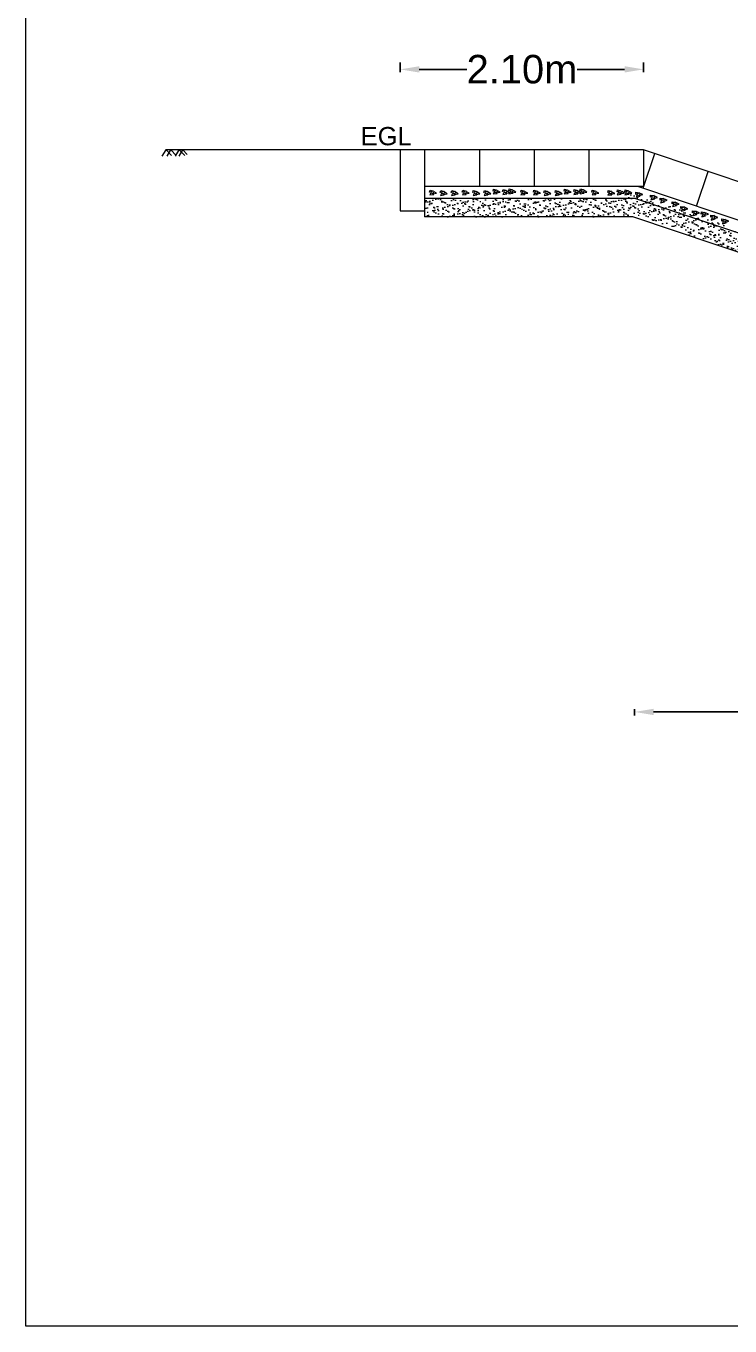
# Model space of a CAD drawing. Header units: inches. Extents: x 15 to 141071, y -30183 to 14738.
# Drawn here: x 69816.9 to 69853.9, y -8833.8 to -8765.4 of the extents above; entities that cross this region are included whole.
import ezdxf

# ---------------------------------------------------------------- set-up
doc = ezdxf.new("R2010")
doc.units = ezdxf.units.IN
doc.header["$MEASUREMENT"] = 0
doc.header["$PDMODE"] = 3
doc.layers.add('LINE', color=7, linetype='Continuous')
doc.layers.add('Long Section Labels', color=7, linetype='Continuous', lineweight=9)
doc.styles.add('dim', font='isocp.shx')
doc.styles.get("Standard").update_dxf_attribs({"font": 'arial.ttf'})
doc.dimstyles.get("Standard").update_dxf_attribs({"dimtxt": 0.18, "dimasz": 0.18, "dimexe": 0.18, "dimexo": 0.0625, "dimgap": 0.09, "dimtad": 0, "dimtih": 1, "dimtoh": 1, "dimdec": 4, "dimzin": 0, "dimdsep": 46, "dimtxsty": 'Standard', "dimcen": 0.09, "dimadec": 0, "dimazin": 0, "dimtfac": 1, "dimtdec": 4, "dimtofl": 0, "dimtmove": 0, "dimatfit": 3, "dimfxl": 1, "dimtolj": 1, "dimtzin": 0, "dimarcsym": 0})
doc.dimstyles.new('STANDARD$0', dxfattribs={"dimscale": 0, "dimtxt": 8, "dimasz": 8, "dimexe": 4, "dimexo": 0, "dimgap": 2, "dimtad": 1, "dimdec": 0, "dimzin": 0, "dimdsep": 46, "dimtxsty": 'dim', "dimblk": 'DOTSMALL', "dimcen": 1, "dimclrd": 6, "dimclre": 6, "dimclrt": 256, "dimadec": 0, "dimazin": 0, "dimtfac": 1, "dimtdec": 0, "dimtix": 1, "dimtofl": 0, "dimtmove": 1, "dimatfit": 3, "dimldrblk": 'DOTSMALL', "dimfxl": 6, "dimtolj": 1, "dimtzin": 0, "dimarcsym": 0})
pattern_1 = [(45.5, (66876.55673, -13468.97275), (-0.067166206, 0.38593879), [0, -0.308864, 0, -0.34544, 0, -0.3302]), (15.5, (66876.55673, -13468.97275), (0.276308625, 0.617928446), [0, -0.166624, 0, -0.278384, 0, -0.10668]), (335.5, (66876.30923, -13469.00753), (0.626475576, 0.089206447), [0, -0.1016, 0, -0.36576, 0, -0.47752]), (325.5, (66876.3092, -13469.00753), (0.580079847, 0.26162105), [0, -0.0508, 0, -0.239776, 0, -0.27432])]

# ---------------------------------------------------------------- blocks, each defined once
blk = doc.blocks.new('*D189')
at = {"layer": 'Defpoints', "color": 0, "linetype": 'ByBlock', "ltscale": 0.5, "transparency": 16777216}
for p in [(69848.886, -8775.512), (69895.565, -8792.827), (69848.886, -8801.51)]:
    blk.add_point(p, dxfattribs=at)
at = {"layer": 'LINE', "color": 0, "lineweight": -2, "ltscale": 0.5, "transparency": 16777216}
for p, q in [((69848.886, -8801.36), (69848.886, -8801.69)), ((69849.886, -8801.51), (69871.658, -8801.51)), ((69894.565, -8801.51), (69872.775, -8801.51)), ((69895.565, -8801.36), (69895.565, -8801.69))]:
    blk.add_line(p, q, dxfattribs=at)
at = {"layer": 'LINE', "color": 0, "linetype": 'ByBlock', "ltscale": 0.5, "transparency": 16777216}
for points in [[(69849.886, -8801.344), (69849.886, -8801.677), (69848.886, -8801.51)], [(69894.565, -8801.344), (69894.565, -8801.677), (69895.565, -8801.51)]]:
    blk.add_solid(points, dxfattribs=at)
at = {"layer": 'LINE', "color": 0, "linetype": 'ByBlock', "lineweight": 20, "ltscale": 0.5, "transparency": 16777216, "insert": (69872.216, -8801.51), "char_height": 0.85, "attachment_point": 5}
blk.add_mtext('\\A1;{\\H1.765x;L}', dxfattribs=at)
blk = doc.blocks.new('*D206')
at = {"layer": 'Defpoints', "color": 0, "linetype": 'ByBlock', "ltscale": 0.5, "transparency": 16777216}
for p in [(69849.357, -8767.72), (69836.557, -8771.957), (69849.357, -8771.992)]:
    blk.add_point(p, dxfattribs=at)
at = {"layer": 'LINE', "color": 0, "lineweight": -2, "ltscale": 0.5, "transparency": 16777216}
for p, q in [((69836.557, -8767.87), (69836.557, -8767.356)), ((69849.357, -8767.87), (69849.357, -8767.356)), ((69837.557, -8767.72), (69840.053, -8767.72)), ((69848.357, -8767.72), (69845.861, -8767.72))]:
    blk.add_line(p, q, dxfattribs=at)
at = {"layer": 'LINE', "color": 0, "linetype": 'ByBlock', "ltscale": 0.5, "transparency": 16777216}
for points in [[(69837.557, -8767.554), (69837.557, -8767.887), (69836.557, -8767.72)], [(69848.357, -8767.554), (69848.357, -8767.887), (69849.357, -8767.72)]]:
    blk.add_solid(points, dxfattribs=at)
at = {"layer": 'LINE', "color": 0, "linetype": 'ByBlock', "lineweight": 20, "ltscale": 0.5, "transparency": 16777216, "insert": (69842.957, -8767.72), "char_height": 0.85, "attachment_point": 5}
blk.add_mtext('\\A1;{\\H1.765x;2.10m}', dxfattribs=at)

msp = doc.modelspace()

# ---------------------------------------------------------------- hatches: boundary and pattern name
at = {"linetype": 'Continuous', "lineweight": 20, "ltscale": 0.5}
h = msp.add_hatch(dxfattribs=at)
h.set_pattern_fill('AR-SAND', color=0, scale=0.008, angle=8, style=0)
h.set_pattern_definition(pattern_1)
h.paths.add_polyline_path([(69847.849653, -8774.996332), (69850.985889, -8776.049663), (69851.772064, -8775.301009), (69848.641819, -8774.24969)])
h.paths.add_polyline_path([(69848.534083, -8776.093313), (69848.308456, -8774.487894), (69848.910613, -8774.403266), (69849.13624, -8776.008686)], flags=25)
h = msp.add_hatch(dxfattribs=at)
h.set_pattern_fill('AR-SAND', color=0, scale=0.008, angle=8, style=0)
h.set_pattern_definition(pattern_1)
h.paths.add_polyline_path([(69837.837155, -8774.516568), (69837.837155, -8775.476568), (69848.792439, -8775.480129), (69848.792439, -8774.516568)])
h = msp.add_hatch(dxfattribs=at)
h.set_pattern_fill('AR-SAND', color=0, scale=0.008, angle=8, style=0)
h.set_pattern_definition(pattern_1)
h.paths.add_polyline_path([(69849.787178, -8775.613478), (69852.923415, -8776.666809), (69853.70959, -8775.918154), (69850.579344, -8774.866836)])
h.paths.add_polyline_path([(69850.471608, -8776.710459), (69850.245981, -8775.10504), (69850.848138, -8775.020412), (69851.073765, -8776.625832)], flags=25)
h = msp.add_hatch(dxfattribs=at)
h.set_pattern_fill('AR-SAND', color=0, scale=0.008, angle=8, style=0)
h.set_pattern_definition(pattern_1)
h.paths.add_polyline_path([(69851.590904, -8776.378007), (69854.72714, -8777.431338), (69855.513315, -8776.682683), (69852.38307, -8775.631365)])
h.paths.add_polyline_path([(69852.275334, -8777.474988), (69852.049707, -8775.869569), (69852.651864, -8775.784941), (69852.877491, -8777.390361)], flags=25)

# ---------------------------------------------------------------- linework, layer by layer
at = {"linetype": 'ByBlock', "lineweight": 20, "ltscale": 0.5}
for q in [(69824.225034, -8771.956568), (69836.557155, -8775.156568)]:
    msp.add_line((69836.557155, -8771.956568), q, dxfattribs=at)
at = {"color": 0, "linetype": 'Continuous', "lineweight": 20, "ltscale": 0.5}
for p, q in [((69837.837155, -8771.956568), (69836.557155, -8771.956568)), ((69849.357155, -8771.956568), (69837.837155, -8771.956568)), ((69837.837155, -8771.956568), (69837.837155, -8773.876568)), ((69837.837155, -8771.956568), (69837.837155, -8775.476568)), ((69840.717155, -8771.956568), (69840.717155, -8773.876568)), ((69843.597155, -8771.956568), (69843.597155, -8773.876568)), ((69846.477155, -8771.956568), (69846.477155, -8773.876568)), ((69849.329483, -8773.97267), (69849.940774, -8772.152581)), ((69857.135522, -8774.568997), (69849.357155, -8771.956568)), ((69849.357155, -8771.9917), (69849.357155, -8773.880129)), ((69852.145573, -8774.918477), (69852.756865, -8773.098388)), ((69849.346552, -8773.876568), (69837.837155, -8773.876568)), ((69838.098939, -8774.176535), (69838.12127, -8774.06601)), ((69838.299599, -8774.117101), (69838.098939, -8774.176535)), ((69838.17066, -8774.214518), (69838.106049, -8774.322658)), ((69838.106049, -8774.322658), (69838.311585, -8774.293179)), ((69838.12127, -8774.06601), (69838.299599, -8774.117101)), ((69838.311585, -8774.293179), (69838.173099, -8774.210436)), ((69838.326845, -8774.157042), (69838.262234, -8774.265182)), ((69838.262234, -8774.265182), (69838.46777, -8774.235703)), ((69838.46777, -8774.235703), (69838.329284, -8774.15296)), ((69838.657547, -8774.204165), (69838.679878, -8774.09364)), ((69838.858207, -8774.144731), (69838.657547, -8774.204165)), ((69838.729268, -8774.242148), (69838.664657, -8774.350288)), ((69838.679878, -8774.09364), (69838.858207, -8774.144731)), ((69838.870193, -8774.320809), (69838.731707, -8774.238066)), ((69838.885453, -8774.184672), (69838.820842, -8774.292812)), ((69838.820842, -8774.292812), (69839.026378, -8774.263333)), ((69839.026378, -8774.263333), (69838.887892, -8774.18059)), ((69839.238265, -8774.204165), (69839.260595, -8774.09364)), ((69839.438924, -8774.144731), (69839.238265, -8774.204165)), ((69839.309986, -8774.242148), (69839.245374, -8774.350288)), ((69839.260595, -8774.09364), (69839.438924, -8774.144731)), ((69839.450911, -8774.320809), (69839.312424, -8774.238066)), ((69839.466171, -8774.184672), (69839.401559, -8774.292812)), ((69839.401559, -8774.292812), (69839.607096, -8774.263333)), ((69839.607096, -8774.263333), (69839.468609, -8774.18059)), ((69839.816141, -8774.176535), (69839.838472, -8774.06601)), ((69840.0168, -8774.117101), (69839.816141, -8774.176535)), ((69839.887862, -8774.214518), (69839.823251, -8774.322658)), ((69839.823251, -8774.322658), (69840.028787, -8774.293179)), ((69839.838472, -8774.06601), (69840.0168, -8774.117101)), ((69840.028787, -8774.293179), (69839.890301, -8774.210436)), ((69840.044047, -8774.157042), (69839.979436, -8774.265182)), ((69839.979436, -8774.265182), (69840.184972, -8774.235703)), ((69840.184972, -8774.235703), (69840.046486, -8774.15296)), ((69840.374749, -8774.204165), (69840.397079, -8774.09364)), ((69840.575408, -8774.144731), (69840.374749, -8774.204165)), ((69840.44647, -8774.242148), (69840.381859, -8774.350288)), ((69840.397079, -8774.09364), (69840.575408, -8774.144731)), ((69840.587395, -8774.320809), (69840.448909, -8774.238066)), ((69840.602655, -8774.184672), (69840.538044, -8774.292812)), ((69840.538044, -8774.292812), (69840.74358, -8774.263333)), ((69840.74358, -8774.263333), (69840.605094, -8774.18059)), ((69840.955467, -8774.204165), (69840.977797, -8774.09364)), ((69841.156126, -8774.144731), (69840.955467, -8774.204165)), ((69841.027187, -8774.242148), (69840.962576, -8774.350288)), ((69840.977797, -8774.09364), (69841.156126, -8774.144731)), ((69841.168112, -8774.320809), (69841.029626, -8774.238066)), ((69841.183372, -8774.184672), (69841.118761, -8774.292812)), ((69841.118761, -8774.292812), (69841.324297, -8774.263333)), ((69841.324297, -8774.263333), (69841.185811, -8774.18059)), ((69841.43666, -8774.126792), (69841.45899, -8774.016267)), ((69841.637319, -8774.067358), (69841.43666, -8774.126792)), ((69841.50838, -8774.164775), (69841.443769, -8774.272914)), ((69841.443769, -8774.272914), (69841.649305, -8774.243436)), ((69841.45899, -8774.016267), (69841.637319, -8774.067358)), ((69841.649305, -8774.243436), (69841.510819, -8774.160693)), ((69841.664565, -8774.107299), (69841.599954, -8774.215438)), ((69841.599954, -8774.215438), (69841.80549, -8774.18596)), ((69841.80549, -8774.18596), (69841.667004, -8774.103217)), ((69841.939941, -8774.148896), (69841.962272, -8774.038371)), ((69842.140601, -8774.089462), (69841.939941, -8774.148896)), ((69842.011662, -8774.186879), (69841.947051, -8774.295018)), ((69841.947051, -8774.295018), (69842.152587, -8774.26554)), ((69841.962272, -8774.038371), (69842.140601, -8774.089462)), ((69842.152587, -8774.26554), (69842.014101, -8774.182797)), ((69842.167847, -8774.129403), (69842.103236, -8774.237542)), ((69842.103236, -8774.237542), (69842.308772, -8774.208064)), ((69842.308772, -8774.208064), (69842.170286, -8774.125321)), ((69842.266262, -8774.11574), (69842.288593, -8774.005215)), ((69842.466922, -8774.056306), (69842.266262, -8774.11574)), ((69842.337983, -8774.153723), (69842.273372, -8774.261862)), ((69842.273372, -8774.261862), (69842.478908, -8774.232384)), ((69842.288593, -8774.005215), (69842.466922, -8774.056306)), ((69842.478908, -8774.232384), (69842.340422, -8774.149641)), ((69842.494168, -8774.096247), (69842.429557, -8774.204386)), ((69842.429557, -8774.204386), (69842.635093, -8774.174908)), ((69842.635093, -8774.174908), (69842.496607, -8774.092165)), ((69842.896774, -8774.176535), (69842.919104, -8774.06601)), ((69843.097433, -8774.117101), (69842.896774, -8774.176535)), ((69842.968494, -8774.214518), (69842.903883, -8774.322658)), ((69842.903883, -8774.322658), (69843.109419, -8774.293179)), ((69842.919104, -8774.06601), (69843.097433, -8774.117101)), ((69843.109419, -8774.293179), (69842.970933, -8774.210436)), ((69843.124679, -8774.157042), (69843.060068, -8774.265182)), ((69843.060068, -8774.265182), (69843.265604, -8774.235703)), ((69843.265604, -8774.235703), (69843.127118, -8774.15296)), ((69843.556055, -8774.176535), (69843.578385, -8774.06601)), ((69843.756714, -8774.117101), (69843.556055, -8774.176535)), ((69843.627775, -8774.214518), (69843.563164, -8774.322658)), ((69843.563164, -8774.322658), (69843.7687, -8774.293179)), ((69843.578385, -8774.06601), (69843.756714, -8774.117101)), ((69843.7687, -8774.293179), (69843.630214, -8774.210436)), ((69843.78396, -8774.157042), (69843.719349, -8774.265182)), ((69843.719349, -8774.265182), (69843.924885, -8774.235703)), ((69843.924885, -8774.235703), (69843.786399, -8774.15296)), ((69844.114663, -8774.204165), (69844.136993, -8774.09364)), ((69844.315322, -8774.144731), (69844.114663, -8774.204165)), ((69844.186383, -8774.242148), (69844.121772, -8774.350288)), ((69844.136993, -8774.09364), (69844.315322, -8774.144731)), ((69844.327308, -8774.320809), (69844.188822, -8774.238066)), ((69844.342568, -8774.184672), (69844.277957, -8774.292812)), ((69844.277957, -8774.292812), (69844.483493, -8774.263333)), ((69844.483493, -8774.263333), (69844.345007, -8774.18059)), ((69844.69538, -8774.204165), (69844.717711, -8774.09364)), ((69844.896039, -8774.144731), (69844.69538, -8774.204165)), ((69844.767101, -8774.242148), (69844.70249, -8774.350288)), ((69844.717711, -8774.09364), (69844.896039, -8774.144731)), ((69844.908026, -8774.320809), (69844.76954, -8774.238066)), ((69844.923286, -8774.184672), (69844.858675, -8774.292812)), ((69844.858675, -8774.292812), (69845.064211, -8774.263333)), ((69845.064211, -8774.263333), (69844.925725, -8774.18059)), ((69845.176573, -8774.126792), (69845.198903, -8774.016267)), ((69845.377232, -8774.067358), (69845.176573, -8774.126792)), ((69845.248294, -8774.164775), (69845.183683, -8774.272914)), ((69845.183683, -8774.272914), (69845.389219, -8774.243436)), ((69845.198903, -8774.016267), (69845.377232, -8774.067358)), ((69845.389219, -8774.243436), (69845.250733, -8774.160693)), ((69845.404479, -8774.107299), (69845.339868, -8774.215438)), ((69845.339868, -8774.215438), (69845.545404, -8774.18596)), ((69845.545404, -8774.18596), (69845.406918, -8774.103217)), ((69845.679855, -8774.148896), (69845.702185, -8774.038371)), ((69845.880514, -8774.089462), (69845.679855, -8774.148896)), ((69845.751575, -8774.186879), (69845.686964, -8774.295018)), ((69845.686964, -8774.295018), (69845.8925, -8774.26554)), ((69845.702185, -8774.038371), (69845.880514, -8774.089462)), ((69845.8925, -8774.26554), (69845.754014, -8774.182797)), ((69845.90776, -8774.129403), (69845.843149, -8774.237542)), ((69845.843149, -8774.237542), (69846.048685, -8774.208064)), ((69846.048685, -8774.208064), (69845.910199, -8774.125321)), ((69846.006176, -8774.11574), (69846.028506, -8774.005215)), ((69846.206835, -8774.056306), (69846.006176, -8774.11574)), ((69846.077896, -8774.153723), (69846.013285, -8774.261862)), ((69846.013285, -8774.261862), (69846.218821, -8774.232384)), ((69846.028506, -8774.005215), (69846.206835, -8774.056306)), ((69846.218821, -8774.232384), (69846.080335, -8774.149641)), ((69846.234081, -8774.096247), (69846.16947, -8774.204386)), ((69846.16947, -8774.204386), (69846.375006, -8774.174908)), ((69846.375006, -8774.174908), (69846.23652, -8774.092165)), ((69846.636687, -8774.176535), (69846.659017, -8774.06601)), ((69846.837346, -8774.117101), (69846.636687, -8774.176535)), ((69846.708408, -8774.214518), (69846.643796, -8774.322658)), ((69846.643796, -8774.322658), (69846.849333, -8774.293179)), ((69846.659017, -8774.06601), (69846.837346, -8774.117101)), ((69846.849333, -8774.293179), (69846.710847, -8774.210436)), ((69846.864593, -8774.157042), (69846.799981, -8774.265182)), ((69846.799981, -8774.265182), (69847.005518, -8774.235703)), ((69847.005518, -8774.235703), (69846.867032, -8774.15296)), ((69847.471822, -8774.193113), (69847.494153, -8774.082588)), ((69847.672482, -8774.133679), (69847.471822, -8774.193113)), ((69847.543543, -8774.231096), (69847.478932, -8774.339236)), ((69847.478932, -8774.339236), (69847.684468, -8774.309757)), ((69847.494153, -8774.082588), (69847.672482, -8774.133679)), ((69847.684468, -8774.309757), (69847.545982, -8774.227014)), ((69847.699728, -8774.17362), (69847.635117, -8774.28176)), ((69847.635117, -8774.28176), (69847.840653, -8774.252281)), ((69847.840653, -8774.252281), (69847.702167, -8774.169538)), ((69847.96406, -8774.165483), (69847.98639, -8774.054958)), ((69848.164719, -8774.106049), (69847.96406, -8774.165483)), ((69848.03578, -8774.203466), (69847.971169, -8774.311606)), ((69847.971169, -8774.311606), (69848.176705, -8774.282127)), ((69847.98639, -8774.054958), (69848.164719, -8774.106049)), ((69848.176705, -8774.282127), (69848.038219, -8774.199384)), ((69848.191965, -8774.14599), (69848.127354, -8774.25413)), ((69848.127354, -8774.25413), (69848.33289, -8774.224651)), ((69848.343493, -8774.228212), (69848.205007, -8774.14547)), ((69848.369883, -8774.17134), (69848.392213, -8774.060814)), ((69848.570542, -8774.111905), (69848.369883, -8774.17134)), ((69848.441604, -8774.209323), (69848.376993, -8774.317462)), ((69848.376993, -8774.317462), (69848.582529, -8774.287984)), ((69848.392213, -8774.060814), (69848.570542, -8774.111905)), ((69848.582529, -8774.287984), (69848.444043, -8774.205241)), ((69848.597789, -8774.151847), (69848.533177, -8774.259986)), ((69848.533177, -8774.259986), (69848.738714, -8774.230508)), ((69848.738714, -8774.230508), (69848.600228, -8774.147765)), ((69848.947728, -8774.294838), (69848.954459, -8774.18228)), ((69849.138163, -8774.208055), (69848.947728, -8774.294838)), ((69848.954459, -8774.18228), (69849.138163, -8774.208055)), ((69857.143204, -8776.596973), (69849.053948, -8773.880129)), ((69849.170703, -8774.243816), (69849.12177, -8774.359895)), ((69849.12177, -8774.359895), (69849.321204, -8774.302098)), ((69849.321204, -8774.302098), (69849.17255, -8774.239434)), ((69848.938741, -8774.516568), (69837.837155, -8774.516568)), ((69838.664657, -8774.350288), (69838.870193, -8774.320809)), ((69839.245374, -8774.350288), (69839.450911, -8774.320809)), ((69840.381859, -8774.350288), (69840.587395, -8774.320809)), ((69840.962576, -8774.350288), (69841.168112, -8774.320809)), ((69844.121772, -8774.350288), (69844.327308, -8774.320809)), ((69844.70249, -8774.350288), (69844.908026, -8774.320809)), ((69857.874608, -8777.517753), (69848.949344, -8774.520129)), ((69849.024037, -8774.322469), (69848.975104, -8774.438548)), ((69848.975104, -8774.438548), (69849.174538, -8774.380752)), ((69849.174538, -8774.380752), (69849.025884, -8774.318088)), ((69849.716825, -8774.446156), (69849.723556, -8774.333598)), ((69849.90726, -8774.359374), (69849.716825, -8774.446156)), ((69849.723556, -8774.333598), (69849.90726, -8774.359374)), ((69849.793134, -8774.473788), (69849.744202, -8774.589867)), ((69849.744202, -8774.589867), (69849.943635, -8774.53207)), ((69849.943635, -8774.53207), (69849.794981, -8774.469406)), ((69849.9398, -8774.395134), (69849.890868, -8774.511213)), ((69849.890868, -8774.511213), (69850.090301, -8774.453417)), ((69850.090301, -8774.453417), (69849.941647, -8774.390753)), ((69850.224105, -8774.598122), (69850.230836, -8774.485564)), ((69850.41454, -8774.511339), (69850.224105, -8774.598122)), ((69850.230836, -8774.485564), (69850.41454, -8774.511339)), ((69850.300414, -8774.625753), (69850.251481, -8774.741832)), ((69850.251481, -8774.741832), (69850.450915, -8774.684036)), ((69850.450915, -8774.684036), (69850.302261, -8774.621372)), ((69850.447079, -8774.5471), (69850.398147, -8774.663179)), ((69850.398147, -8774.663179), (69850.597581, -8774.605382)), ((69850.597581, -8774.605382), (69850.448927, -8774.542718)), ((69850.854838, -8774.79413), (69850.861568, -8774.681572)), ((69851.045272, -8774.707348), (69850.854838, -8774.79413)), ((69850.861568, -8774.681572), (69851.045272, -8774.707348)), ((69850.931146, -8774.821762), (69850.882214, -8774.937841)), ((69850.882214, -8774.937841), (69851.081647, -8774.880044)), ((69851.081647, -8774.880044), (69850.932994, -8774.81738)), ((69851.077812, -8774.743108), (69851.02888, -8774.859187)), ((69851.02888, -8774.859187), (69851.228313, -8774.801391)), ((69851.228313, -8774.801391), (69851.079659, -8774.738727)), ((69851.314157, -8775.04213), (69851.320887, -8774.929573)), ((69851.504591, -8774.955348), (69851.314157, -8775.04213)), ((69851.320887, -8774.929573), (69851.504591, -8774.955348)), ((69851.537131, -8774.991109), (69851.488199, -8775.107188)), ((69851.687632, -8775.049391), (69851.538978, -8774.986727)), ((69836.557155, -8775.156568), (69837.837155, -8775.156568)), ((69848.781836, -8775.476568), (69837.837155, -8775.476568)), ((69858.349637, -8778.689993), (69848.792439, -8775.480129)), ((69851.390465, -8775.069762), (69851.341533, -8775.185841)), ((69851.341533, -8775.185841), (69851.540966, -8775.128044)), ((69851.540966, -8775.128044), (69851.392313, -8775.06538)), ((69851.488199, -8775.107188), (69851.687632, -8775.049391)), ((69851.931276, -8775.264009), (69851.938006, -8775.151452)), ((69852.12171, -8775.177227), (69851.931276, -8775.264009)), ((69851.938006, -8775.151452), (69852.12171, -8775.177227)), ((69852.007584, -8775.291641), (69851.958652, -8775.40772)), ((69851.958652, -8775.40772), (69852.158085, -8775.349924)), ((69852.158085, -8775.349924), (69852.009431, -8775.287259)), ((69852.15425, -8775.212988), (69852.105318, -8775.329067)), ((69852.105318, -8775.329067), (69852.304751, -8775.27127)), ((69852.304751, -8775.27127), (69852.156097, -8775.208606)), ((69852.389382, -8775.328286), (69852.396112, -8775.215728)), ((69852.579816, -8775.241503), (69852.389382, -8775.328286)), ((69852.396112, -8775.215728), (69852.579816, -8775.241503)), ((69852.46569, -8775.355917), (69852.416758, -8775.471996)), ((69852.416758, -8775.471996), (69852.616191, -8775.4142)), ((69852.616191, -8775.4142), (69852.467537, -8775.351536)), ((69852.612356, -8775.277264), (69852.563424, -8775.393343)), ((69852.563424, -8775.393343), (69852.762857, -8775.335546)), ((69852.762857, -8775.335546), (69852.614203, -8775.272882)), ((69852.88799, -8775.498211), (69852.894721, -8775.385653)), ((69853.078425, -8775.411429), (69852.88799, -8775.498211)), ((69852.894721, -8775.385653), (69853.078425, -8775.411429)), ((69852.964299, -8775.525843), (69852.915366, -8775.641922)), ((69852.915366, -8775.641922), (69853.1148, -8775.584125)), ((69853.1148, -8775.584125), (69852.966146, -8775.521461)), ((69853.110964, -8775.447189), (69853.062032, -8775.563268)), ((69853.062032, -8775.563268), (69853.261466, -8775.505472)), ((69853.261466, -8775.505472), (69853.112812, -8775.442808)), ((69853.474913, -8775.700376), (69853.481644, -8775.587819)), ((69853.665348, -8775.613594), (69853.474913, -8775.700376)), ((69853.481644, -8775.587819), (69853.665348, -8775.613594)), ((69853.697888, -8775.649355), (69853.648955, -8775.765434)), ((69853.848389, -8775.707637), (69853.699735, -8775.644973)), ((69853.551222, -8775.728008), (69853.50229, -8775.844087)), ((69853.50229, -8775.844087), (69853.701723, -8775.78629)), ((69853.701723, -8775.78629), (69853.553069, -8775.723626)), ((69853.648955, -8775.765434), (69853.848389, -8775.707637))]:
    msp.add_line(p, q, dxfattribs=at)
at = {"linetype": 'ByBlock', "lineweight": 20, "ltscale": 0.5}
for points in [[(69824.034261, -8772.290873), (69824.231494, -8771.948), (69824.523053, -8772.256593)], [(69824.282937, -8772.290873), (69824.48017, -8771.948), (69824.77173, -8772.256593)], [(69824.725276, -8772.290873), (69824.92251, -8771.948), (69825.214069, -8772.256593)], [(69824.91752, -8772.290873), (69825.114753, -8771.948), (69825.348406, -8772.195304)]]:
    msp.add_lwpolyline(points, dxfattribs=at)
at = {"layer": 'Long Section Labels'}
msp.add_lwpolyline([(69816.861532, -8696.944158), (70010.409919, -8696.944158), (70010.409919, -8833.802223), (69816.861532, -8833.802223)], close=True, dxfattribs=at)

# ---------------------------------------------------------------- texts
at = {"color": 0, "linetype": 'Continuous', "lineweight": 20, "ltscale": 0.5, "insert": (69834.470995, -8770.751575), "char_height": 0.96, "attachment_point": 1}
msp.add_mtext('EGL', dxfattribs=at)

# ---------------------------------------------------------------- dimensions: what is measured, and where the dimension line sits
at = {"layer": 'LINE', "color": 0, "linetype": 'ByBlock', "lineweight": 20, "ltscale": 0.5}
dim = msp.add_linear_dim(base=(69849.357155, -8767.720477), p1=(69836.557155, -8771.956568), p2=(69849.357155, -8771.9917), text='{\\H1.765x;2.10m}', dimstyle='STANDARD$0', override={"dimscale": 1, "dimtxt": 0.85, "dimasz": 1, "dimexe": 0.364, "dimexo": 0.219, "dimgap": 0.09, "dimtad": 0, "dimlfac": 1000, "dimtxsty": 'Standard', "dimcen": 0.09, "dimclrd": 0, "dimclre": 0, "dimclrt": 0, "dimtix": 0, "dimtmove": 0, "dimfxl": 0.15, "dimfxlon": 1}, dxfattribs=at)
dim.commit()
dim.dimension.update_dxf_attribs({"geometry": '*D206', "text_midpoint": (69842.957155, -8767.720477)})
dim = msp.add_linear_dim(base=(69848.886439, -8801.51038), p1=(69895.565213, -8792.827243), p2=(69848.886439, -8775.5117), text='{\\H1.765x;L}', dimstyle='Standard', override={"dimtxt": 0.85, "dimasz": 1, "dimfxl": 0.15, "dimfxlon": 1}, dxfattribs=at)
dim.commit()
dim.dimension.update_dxf_attribs({"geometry": '*D189', "text_midpoint": (69872.216392, -8801.51038), "dimtype": 160})

doc.saveas('drawing.dxf')
